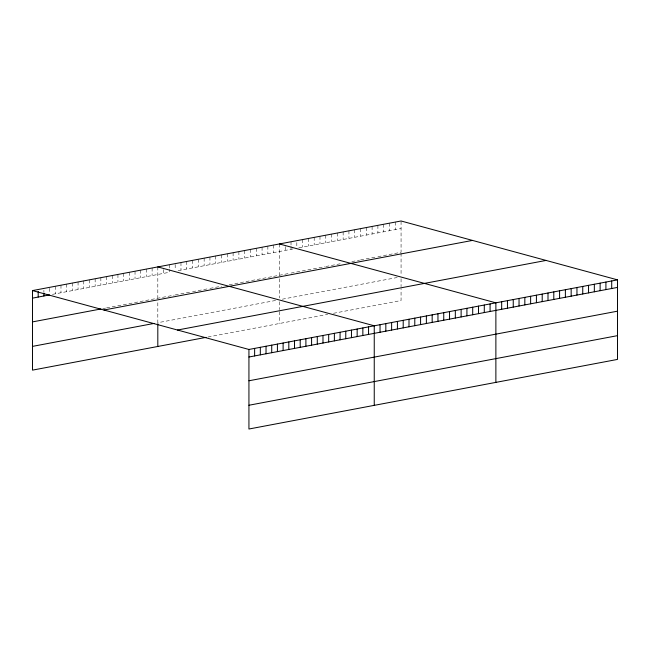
<?xml version="1.0" encoding="UTF-8"?>
<svg xmlns="http://www.w3.org/2000/svg" width="650" height="650" viewBox="0 0 650 650"><rect width="100%" height="100%" fill="white"/><g stroke="black" fill="none" stroke-linecap="round" stroke-linejoin="round"><path stroke-width="0.49" stroke-dasharray="3.25 2.44" d="M52.439 294.369L169.398 272.285L169.398 269.449M178.084 270.644L292.955 248.95M298.74 247.861L401.066 228.54M102.749 308.628L105.601 308.092M106.551 307.913L174.224 295.132M175.183 294.954L191.596 291.85M192.562 291.671L208.975 288.567M209.934 288.389L221.52 286.203M229.239 284.741L272.683 276.543M273.642 276.356L290.054 273.26M291.021 273.073L324.805 266.695M325.772 266.516L342.184 263.412M351.837 261.592L359.556 260.138M360.523 259.951L375.968 257.034M377.894 256.669L401.066 252.297L401.066 220.984M275.576 300.471L157.812 322.709L157.812 301.73M282.336 299.195L397.199 277.509M208.008 336.993L327.697 314.389M333.491 313.3L401.066 300.536L401.066 288.657M401.066 253.175L401.066 275.031M401.066 278.761L401.066 286.674M395.273 222.081L395.273 229.629M389.48 223.169L389.48 230.726M383.687 224.266L383.687 231.814M377.894 225.363L377.894 232.911M372.101 226.452L372.101 234.008M366.316 227.549L366.316 235.097M360.523 228.646L360.523 236.194M354.729 229.734L354.729 237.283M348.936 230.831L348.936 238.379M343.143 231.92L343.143 239.476M337.358 233.017L337.358 240.565M331.565 234.114L331.565 241.662M325.772 235.203L325.772 242.759M319.979 236.299L319.979 243.847M314.186 237.388L314.186 244.944M308.392 238.485L308.392 246.033M302.608 239.582L302.608 247.13M296.814 242.564L296.814 247.276M291.021 241.768L291.021 245.546M291.021 246.488L291.021 249.316M285.228 246.634L285.228 250.412M279.435 243.953L279.435 275.267M279.435 278.761L279.435 297.993M279.435 301.722L279.435 309.644M279.435 311.626L279.435 323.505M273.642 245.05L273.642 252.598M267.857 246.139L267.857 253.695M262.064 247.236L262.064 254.784M256.271 248.324L256.271 255.881M250.477 249.421L250.477 256.969M244.684 250.518L244.684 258.066M238.891 251.607L238.891 259.163M233.106 252.704L233.106 260.252M227.313 253.801L227.313 261.349M221.52 254.889L221.52 262.438M215.727 255.986L215.727 263.534M209.934 257.075L209.934 264.631M204.149 258.172L204.149 265.72M198.356 259.269L198.356 266.817M192.562 260.358L192.562 267.914M186.769 261.454L186.769 269.002M180.976 262.543L180.976 270.099M175.183 264.582L175.183 270.246M169.398 264.737L169.398 268.507M163.605 269.604L163.605 273.382M157.812 266.923L157.812 298.228M152.116 267.995L152.116 275.551M146.421 269.076L146.421 276.624M140.725 270.148L140.725 277.696M135.029 271.221L135.029 278.777M129.334 272.301L129.334 279.849M123.638 273.374L123.638 280.93M117.942 274.454L117.942 282.002M112.247 275.527L112.247 283.075M106.551 276.599L106.551 284.156M100.856 277.68L100.856 285.228M95.152 278.752L95.152 286.301M89.456 279.825L89.456 287.381M83.761 280.906L83.761 288.454M78.065 281.978L78.065 289.534M72.369 283.059L72.369 290.607M66.674 284.131L66.674 291.679M60.978 285.204L60.978 292.76M55.283 286.284L55.283 293.832M49.587 288.299L49.587 293.963M43.891 290.322L43.891 292.207"/><path stroke-width="0.97" d="M32.5 290.582L401.066 220.984L617.5 279.866L617.5 359.418L248.934 429.016L248.934 349.464L32.5 290.582L32.5 370.134L206.074 337.358M32.5 298.139L49.587 294.905M32.5 321.896L100.856 308.986M103.927 310.017L472.485 240.419M32.5 346.377L154.018 323.432M177.515 330.029L546.073 260.431M248.934 349.464L617.5 279.866M248.934 357.012L617.5 287.414M248.934 380.778L617.5 311.179M248.934 405.251L617.5 335.652M279.435 243.953L495.877 302.835L495.877 382.387M157.812 266.923L374.246 325.796L374.246 405.348M611.707 280.954L611.707 288.511M605.914 282.051L605.914 289.599M600.129 283.148L600.129 290.696M594.336 284.237L594.336 291.793M588.543 285.334L588.543 292.882M582.749 286.423L582.749 293.979M576.956 287.519L576.956 295.067M571.163 288.616L571.163 296.164M565.378 289.705L565.378 297.261M559.585 290.802L559.585 298.35M553.792 291.899L553.792 299.447M547.999 292.988L547.999 300.544M542.206 294.084L542.206 301.632M536.413 295.173L536.413 302.729M530.628 296.27L530.628 303.818M524.834 297.367L524.834 304.915M519.041 298.456L519.041 306.012M513.248 299.553L513.248 307.101M507.455 300.641L507.455 308.197M501.67 301.738L501.67 309.286M490.084 303.924L490.084 311.48M484.291 305.021L484.291 312.569M478.497 306.109L478.497 313.666M472.704 307.206L472.704 314.754M466.919 308.303L466.919 315.851M461.126 309.392L461.126 316.948M455.333 310.489L455.333 318.037M449.54 311.586L449.54 319.134M443.747 312.674L443.747 320.223M437.954 313.771L437.954 321.319M432.169 314.86L432.169 322.416M426.376 315.957L426.376 323.505M420.582 317.054L420.582 324.602M414.789 318.142L414.789 325.699M408.996 319.239L408.996 326.787M403.203 320.328L403.203 327.884M397.418 321.425L397.418 328.973M391.625 322.522L391.625 330.07M385.832 323.611L385.832 331.167M380.039 324.707L380.039 332.256M368.55 326.877L368.55 334.425M362.854 327.949L362.854 335.506M357.159 329.03L357.159 336.578M351.463 330.102L351.463 337.651M345.767 331.175L345.767 338.731M340.072 332.256L340.072 339.804M334.376 333.328L334.376 340.876M328.681 334.401L328.681 341.957M322.985 335.481L322.985 343.029M317.289 336.554L317.289 344.11M311.594 337.634L311.594 345.183M305.898 338.707L305.898 346.255M300.202 339.779L300.202 347.336M294.507 340.86L294.507 348.408M288.811 341.933L288.811 349.489M283.116 343.013L283.116 350.561M277.42 344.086L277.42 351.634M271.724 345.158L271.724 352.714M266.029 346.239L266.029 353.787M260.325 347.311L260.325 354.859M254.629 348.384L254.629 355.94M157.812 323.7L157.812 346.474M43.891 293.15L43.891 295.986M38.196 291.395L38.196 297.058"/></g></svg>
